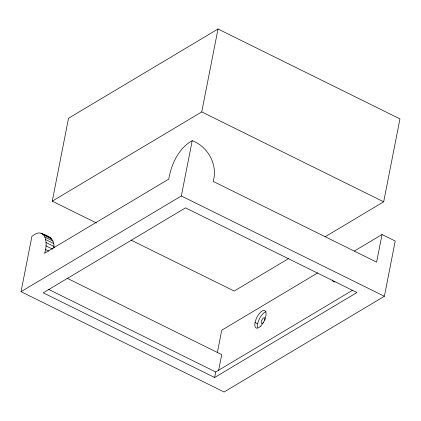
<?xml version="1.0" encoding="UTF-8"?>
<svg xmlns="http://www.w3.org/2000/svg" width="421" height="421" viewBox="0 0 421 421"><rect width="100%" height="100%" fill="white"/><g stroke="black" fill="none" stroke-linecap="round" stroke-linejoin="round"><path stroke-width="0.63" d="M382.042 234.502L376.616 262.141L213.137 181.367C218.241 165.19 207.89 146.387 192.192 140.709C178.562 148.313 171.284 164.232 168.758 179.093L44.484 253.289C48.489 243.727 45.352 225.282 31.896 236.407L21.05 291.679L224.083 391.993L384.378 296.289L395.224 241.017L382.042 234.502L354.382 251.016M53.867 248.064C54.825 239.912 50.125 236.334 42.663 233.913M96.414 222.983L52.257 201.164L68.523 118.259L218.01 29.007L399.95 118.896L383.684 201.806L325.017 236.828M21.05 291.679L181.346 195.975L192.192 140.709M52.257 201.164L201.743 111.912L218.01 29.007M217.331 352.703L221.746 330.206L317.697 272.919M214.631 377.495L356.919 292.548L185.524 207.869L43.242 292.816L214.631 377.495L215.715 371.969L352.356 290.39M218.625 370.406L221.725 354.619L67.065 278.202M288.348 258.72L234.197 291.053L131.157 240.149M50.573 237.823L40.958 233.181M201.743 111.912L383.684 201.806M181.346 195.975L384.378 296.289M255.052 322.518L257.689 323.823M44.047 235.255L51.957 239.16M45.084 237.165L52.993 241.07M45.747 239.602L53.656 243.506M46.021 242.507L53.93 246.411M45.894 245.811L52.678 249.158M45.379 249.432L48.768 251.111M48.447 289.327L215.715 371.969M53.788 246.601L54.43 247.69M263.525 322.449A3.236 1.358 -63.7 0 1 261.215 322.349A3.236 1.358 -63.7 0 1 263.635 317.834A3.236 1.358 -63.7 0 1 264.693 320.27M257.599 327.533A9.715 4.068 -63.7 0 1 259.799 318.108A9.715 4.068 -63.7 0 1 266.061 311.75M334.932 281.896A9.715 4.068 -63.7 0 1 332.411 279.991M260.283 326.464A9.715 4.068 -63.7 0 0 265.43 311.151A9.715 4.068 -63.7 0 0 255.658 320.265A9.715 4.068 -63.7 0 0 260.283 326.464"/></g></svg>
